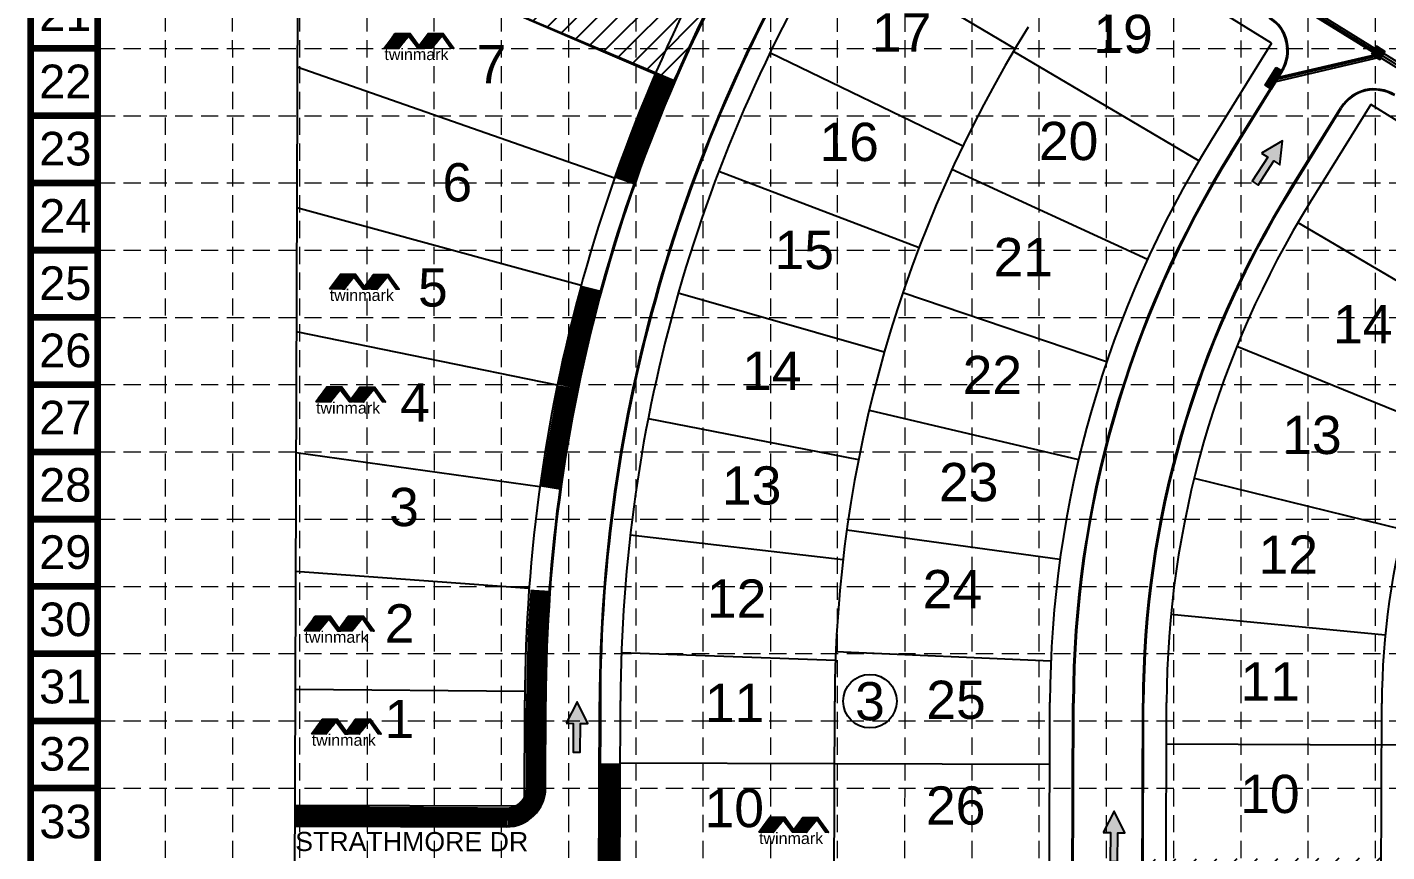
# Model space of a CAD drawing. Extents: x -1498 to -89, y 689 to 2942.
# Drawn here: x -1498 to -788, y 1747 to 2178 of the extents above; entities that cross this region are included whole.
import ezdxf
from ezdxf.enums import TextEntityAlignment as Align

# ---------------------------------------------------------------- set-up
doc = ezdxf.new("R2010")
doc.units = 0
doc.header["$LTSCALE"] = 40
doc.header["$MEASUREMENT"] = 0
for name, pattern in [('DASHED', [0.75, 0.5, -0.25]), ('HIDDEN', [0.375, 0.25, -0.125]), ('PHANTOM2', [1.25, 0.625, -0.125, 0.125, -0.125, 0.125, -0.125])]:
    doc.linetypes.add(name, pattern=pattern)
doc.layers.get('0').update_dxf_attribs({"color": 2, "linetype": 'CONTINUOUS'})
for name, color, linetype in [('ARROWS', 252, 'CONTINUOUS'), ('BASE', 7, 'CONTINUOUS'), ('CTRL-LOTS', 2, 'PHANTOM2'), ('CTRL-LOTS-TEXT', 2, 'CONTINUOUS'), ('CTRL-ROW', 3, 'PHANTOM2'), ('CTRL-ROW-TEXT', 2, 'CONTINUOUS'), ('EROSION BLANKETS', 84, 'CONTINUOUS'), ('FEAT-PVMT-BC', 115, 'CONTINUOUS'), ('FEAT-PVMT-FC', 115, 'CONTINUOUS'), ('GRID', 254, 'DASHED'), ('SODDED LOT', 2, 'CONTINUOUS'), ('UTIL-STRM-AG', 1, 'CONTINUOUS'), ('UTIL-STRM-CL', 2, 'CONTINUOUS'), ('UTIL-STRM-UG', 1, 'CONTINUOUS')]:
    doc.layers.add(name, color=color, linetype=linetype)
doc.styles.get("Standard").update_dxf_attribs({"font": 'ARIAL.TTF'})
pattern_1 = [(45, (4.854334407307874, -12.18938809205213), (-0.08838834764831843, 0.08838834764831845), [])]

# ---------------------------------------------------------------- blocks, each defined once
blk = doc.blocks.new('A$C198E63FF')
h = blk.add_hatch()
h.set_pattern_fill('ANSI31', color=13, style=0)
h.set_pattern_definition(pattern_1)
h.paths.add_polyline_path([(73.40358997496685, 43.43432630135123), (95.95476146526772, 73.77610925787079), (127.2681583846191, 73.77610925787079), (149.5735913536467, 42.86797112376875), (142.9478465513587, 42.99509203079428), (124.7094363055133, 68.78023178847573), (103.6758729932392, 42.86797112376875)])
h.paths.add_polyline_path([(3.73605410065494, 43.2002191063489), (26.89828842531125, 74.02054019488199), (58.21168534466989, 74.02054019488199), (80.36558434990093, 43.29314156045132), (73.12803707660925, 43.44820198452866), (54.7676032676157, 67.89287476630628), (34.61939995329004, 43.11240206078723)])
h = blk.add_hatch()
h.set_pattern_fill('ANSI31', color=13, style=0)
h.set_pattern_definition(pattern_1)
h.paths.add_polyline_path([(3.73605410065494, 43.2002191063489), (26.89828842531125, 74.02054019488199), (58.21168534466989, 74.02054019488199), (80.36558434990093, 43.29314156045132), (73.12803707660925, 43.44820198452866), (54.7676032676157, 67.89287476630628), (34.61939995329004, 43.11240206078723)])
h.paths.add_polyline_path([(76.91702390867658, 48.12618542090797), (73.42420407257748, 43.42258133785174), (80.2764476804141, 43.3562380966265)], flags=17)
h = blk.add_hatch()
h.set_pattern_fill('ANSI31', color=13, style=0)
h.set_pattern_definition(pattern_1)
h.paths.add_polyline_path([(76.91702390867658, 48.12618542090797), (73.42420407257748, 43.42258133785174), (80.2764476804141, 43.3562380966265)])
at = {"color": 13}
for points in [[(3.73605410065494, 43.2002191063489), (26.89828842531125, 74.02054019488199), (58.21168534466989, 74.02054019488199), (80.36558434990093, 43.29314156045132), (73.12803707660925, 43.44820198452866), (54.7676032676157, 67.89287476630628), (34.61939995329004, 43.11240206078723)], [(73.40358997496685, 43.43432630135123), (95.95476146526772, 73.77610925787079), (127.2681583846191, 73.77610925787079), (149.5735913536467, 42.86797112376875), (142.9478465513587, 42.99509203079428), (124.7094363055133, 68.78023178847573), (103.6758729932392, 42.86797112376875)], [(76.91702390867658, 48.12618542090797), (73.42420407257748, 43.42258133785174), (80.2764476804141, 43.3562380966265)]]:
    blk.add_lwpolyline(points, close=True, dxfattribs=at)
at = {"color": 13, "insert": (4.130270747701445, 42.19842216924716), "char_height": 24, "width": 726.0385859748237, "attachment_point": 1}
blk.add_mtext('twinmark', dxfattribs=at)
blk = doc.blocks.new('Twinmark logo')
at = {"color": 13}
blk.add_blockref('A$C198E63FF', (20.78548737873393, 28.33885337089089), dxfattribs=at)
blk = doc.blocks.new('arrow')
blk.add_lwpolyline([(-67.00679329302966, -25.35842018353742), (-59.3270347441985, -25.41938721699262), (-59.57091179542658, -56.1384215279777), (-51.89114823905948, -56.19938584448118), (-51.64727869913713, -25.48035696739953), (-43.96752265407486, -25.54132400085473), (-55.30425519266737, -2.410587189246144), (-67.00678578172392, -25.35840795725562)], close=True)
at = {"color": 254}
for points in [[(-43.96751955730906, -25.54132267721434), (-67.00679354271597, -25.35841771446121), (-55.30425158724847, -2.410596210431322), (-67.00679354271597, -25.35841771446121)], [(-59.57090883123692, -56.13841801592571), (-51.89115083610795, -56.19938633684342), (-59.32703554756517, -25.41938603537892), (-51.64727755243712, -25.48035435629663)]]:
    blk.add_solid(points, dxfattribs=at)

msp = doc.modelspace()

# ---------------------------------------------------------------- hatches: boundary and pattern name
at = {"layer": 'SODDED LOT', "linetype": 'Continuous'}
h = msp.add_hatch(dxfattribs=at)
h.set_pattern_fill('ANSI31', color=256, scale=60, style=0)
h.set_pattern_definition([(45, (0, 0), (-5.303300858899106, 5.303300858899107), [])])
h.paths.add_polyline_path([(-875.380988619976, 1198.25064252826), (-875.035203375317, 1052.724119267622), (-815.9054664425148, 1053.415455322261), (-816.251251687172, 1197.904974500941)])
h.paths.add_polyline_path([(-360.0689778574779, 1463.810326588778), (-223.944822537007, 1463.306339446583), (-223.4406607028432, 1408.875450499058), (-360.283727725011, 1409.180164674686)])
h.paths.add_polyline_path([(-735.3661224161187, 2022.023952424515), (-629.45047553728, 1959.742119428206), (-608.6827025416169, 1993.420441332768), (-598.9910766772955, 2009.106235350045), (-598.6840660337857, 2013.789273437915), (-599.3994925073166, 2021.417824315864), (-602.3406685050722, 2027.616013036723), (-606.394736518545, 2032.065998478578), (-609.2564309102672, 2033.814207926261), (-694.791993292918, 2087.026363544829), (-700.5921031056314, 2077.72938272875)])
h.paths.add_polyline_path([(-915.7014782504612, 1518.725098957657), (-791.7794863190866, 1517.605712184128), (-791.032968849735, 1743.722673208436), (-915.7014782504612, 1742.976411246965)])
h.paths.add_polyline_path([(-1077.910024363673, 1352.130394424815), (-953.2010495085287, 1352.461812806493), (-953.7072012584449, 1297.393983204874), (-1077.962084240506, 1297.812811750503)])
h.paths.add_polyline_path([(-1070.216757014938, 2354.027174105138), (-1064.554365475604, 2363.546992236851), (-968.2710495726496, 2520.795748989505), (-874.5732438584528, 2461.982532657868), (-977.0305666921722, 2295.495810829327)])
edge = h.paths.add_edge_path()
edge.add_line((-1356.955668666578, 2233.538252885843), (-1160.325030770842, 2150.053570213011))
edge.add_line((-1160.325030770842, 2150.053570213011), (-1137.265334925411, 2197.403094675179))
edge.add_line((-1137.265334925411, 2197.403094675179), (-1106.373572231965, 2253.534675745553))
edge.add_line((-1106.373572231965, 2253.534675745553), (-1084.871957415267, 2287.489268052562))
edge.add_line((-1084.871957415267, 2287.489268052562), (-1075.835048340447, 2304.62232023533))
edge.add_line((-1075.835048340447, 2304.62232023533), (-1074.135131177994, 2311.013563895568))
edge.add_line((-1074.135131177994, 2311.013563895568), (-1075.745352600381, 2319.27652010105))
edge.add_line((-1075.745352600381, 2319.27652010105), (-1078.536410734121, 2323.998211123804))
edge.add_line((-1078.536410734121, 2323.998211123804), (-1083.367075001283, 2328.397971191284))
edge.add_line((-1083.367075001283, 2328.397971191284), (-1131.040464367745, 2357.781850863873))
edge.add_line((-1131.040464367745, 2357.781850863873), (-1136.779933510847, 2348.16310564682))
edge.add_line((-1136.779933510847, 2348.16310564682), (-1204.166946630341, 2239.507614504957))
edge.add_line((-1204.166946630341, 2239.507614504957), (-1202.490298829538, 2242.263983297362))
edge.add_line((-1202.490298829538, 2242.263983297362), (-1259.929527565697, 2271.908427918804))
edge.add_line((-1259.929527565697, 2271.908427918804), (-1186.100432506724, 2392.422986162896))
edge.add_line((-1186.100432506724, 2392.422986162896), (-1263.124354558571, 2440.197822451028))
edge.add_line((-1263.124354558571, 2440.197822451028), (-1268.333781460333, 2442.213684658317))
edge.add_line((-1268.333781460333, 2442.213684658317), (-1276.904141559417, 2442.045693056704))
edge.add_line((-1276.904141559417, 2442.045693056704), (-1279.760924424976, 2441.037768121737))
edge.add_line((-1279.760924424976, 2441.037768121737), (-1285.138401437325, 2439.861851585157))
edge.add_arc((-1296.388269308244, 2477.442215824039), 39.22809329345707, 77.11254644512252, 286.665330944243, ccw=False)
edge.add_line((-1287.638966378536, 2515.682155699572), (-1242.592829422001, 2722.583025432946))
edge.add_line((-1242.592829422001, 2722.583025432946), (-1353.538672756116, 2823.752381960453))
edge.add_line((-1353.538672756116, 2823.752381960453), (-1356.598898626875, 2240.244598775067))
edge.add_line((-1356.598898626875, 2240.244598775067), (-1356.955668666578, 2233.538252885843))
h.paths.add_polyline_path([(-995.8969464311285, 1052.969601799336), (-995.2785082212831, 1198.376242976263), (-1154.555494345805, 1198.178092709049), (-1154.761191822028, 1194.271302525272), (-1166.485614397085, 1194.271302525272), (-1166.485614397085, 1198.383713245037), (-1171.216518321391, 1197.972472173061), (-1178.621420422185, 1194.888164133237), (-1181.089709620046, 1192.215090996712), (-1180.731179712655, 1052.988663013634)])
h.paths.add_polyline_path([(-480.1734832041657, 1197.724078025441), (-425.4683527011566, 1197.447881647126), (-425.9424127461753, 1052.476810807288), (-480.7358471984644, 1052.262011278784), (-480.2790982702445, 1196.203751871805)])
h.paths.add_polyline_path([(-353.5970126745124, 1243.741513536016), (-224.2705936001166, 1244.084374814952), (-224.04602068026, 1129.818329364937), (-353.3579467266391, 1204.39563874074), (-348.6809200588687, 1218.745408190008), (-348.6809200588687, 1228.693566968466), (-350.9114430804166, 1238.727482705233)])
at = {"layer": 'UTIL-STRM-AG'}
msp.add_hatch(color=5, dxfattribs=at).paths.add_polyline_path([(-795.8015527023177, 2163.682327477067), (-791.4114014963217, 2160.958030764119), (-788.7523145296174, 2165.2430977314), (-793.1424657356134, 2167.967394444348)])
h = msp.add_hatch(dxfattribs=at)
h.set_pattern_fill('ANSI31', color=5, scale=2, angle=13.33833472127947, style=0)
h.set_pattern_definition([(58.33833472127948, (-5671874.304260939, -4625905.64573927), (-0.2127906236901492, 0.1312255709439182), [])])
h.paths.add_polyline_path([(-845.5360914343744, 2156.898009573209), (-842.3442320790222, 2154.929626009051), (-848.1181572005545, 2145.566838566684), (-851.3100165559067, 2147.535222130843)])

# ---------------------------------------------------------------- linework, layer by layer
at = {"layer": 'BASE', "const_width": 3.515359935737635}
for points in [[(-90.55132410138094, 690.3632375938319), (-90.55132410138094, 2940.193596465805), (-1496.69529839646, 2940.193596465805), (-1496.69529839646, 690.3632375938319)], [(-125.7049234587437, 725.5168369510991), (-125.7049234587437, 2905.039997108538), (-1461.541699039002, 2905.039997108538), (-1461.541699039002, 725.5168369510991)]]:
    msp.add_lwpolyline(points, close=True, dxfattribs=at)
for points in [[(-1461.541699039002, 2166.814410603636), (-1496.69529839646, 2166.814410603636)], [(-1461.541699039002, 2131.660811246177), (-1496.69529839646, 2131.660811246177)], [(-1461.541699039002, 2096.50721188891), (-1496.69529839646, 2096.50721188891)], [(-1461.541699039002, 2061.353612531452), (-1496.69529839646, 2061.353612531452)], [(-1461.541699039002, 2026.200013174089), (-1496.69529839646, 2026.200013174089)], [(-1461.541699039002, 1991.046413816727), (-1496.69529839646, 1991.046413816727)], [(-1461.541699039002, 1955.892814459269), (-1496.69529839646, 1955.892814459269)], [(-1461.541699039002, 1920.739215102002), (-1496.69529839646, 1920.739215102002)], [(-1461.541699039002, 1885.585615744544), (-1496.69529839646, 1885.585615744544)], [(-1461.541699039002, 1850.432016387276), (-1496.69529839646, 1850.432016387276)], [(-1461.541699039002, 1815.278417029818), (-1496.69529839646, 1815.278417029818)], [(-1461.541699039002, 1780.124817672456), (-1496.69529839646, 1780.124817672456)]]:
    msp.add_lwpolyline(points, dxfattribs=at)
at = {"layer": 'CTRL-LOTS', "color": 7, "linetype": 'Continuous'}
for p, q in [((-1360.833788411114, 1032.805743139103), (-1354.857018337418, 2860.383117074068)), ((-1357.020765972175, 2234.06727199125), (-1170.159130440524, 2153.538035148414)), ((-1078.364680134235, 2223.773266061309), (-982.0549675231568, 2166.603000566286)), ((-1009.347613261548, 2115.782206384654), (-1110.199341210962, 2164.494925151085)), ((-885.9681359957629, 2108.074867172468), (-982.8388356074158, 2165.27904146726)), ((-1191.447378826436, 2098.945368379872), (-1357.268474850381, 2156.990263658971)), ((-1136.840726355016, 2102.708163263566), (-1032.187934537915, 2062.810880588093)), ((-1015.066470696686, 2103.63430290529), (-912.8085363932904, 2056.734784016474)), ((-1357.504403901279, 2083.578662291887), (-1208.854503936912, 2042.994132650627)), ((-834.1979328051266, 2075.774184338477), (-737.1571334590109, 2018.859043450775)), ((-1050.408124910229, 2008.078200264089), (-1158.09310294085, 2038.866923955477)), ((-934.2061895981681, 2002.898442486912), (-1040.758924946254, 2038.992272843925)), ((-1221.327662776114, 1990.748988848682), (-1357.712889755793, 2018.706276360441)), ((-761.9263361391479, 1968.613161911837), (-866.1674851015823, 2010.921941887056)), ((-1058.332616186614, 1977.697798110753), (-948.8422281423318, 1951.850072371097)), ((-1173.800331058854, 1973.440244903368), (-1063.874321755346, 1951.986283064)), ((-1357.916028106263, 1955.497817926716), (-1230.415954600945, 1937.809989103498)), ((-888.4391845341054, 1942.133592369125), (-779.1818870508323, 1915.317683906953)), ((-1183.227723365032, 1912.486406240205), (-1071.956659363063, 1899.729043038129)), ((-958.5813803870383, 1899.645679554957), (-1070.026549211926, 1915.015271143291)), ((-1236.081771829216, 1884.396196339365), (-1358.115651573996, 1893.383049181846)), ((-788.5622246266832, 1860.089328146549), (-900.5463644285176, 1870.850482027208)), ((-1187.840482829452, 1850.980564049461), (-1075.911292636381, 1846.998556675873)), ((-1075.735750073712, 1851.507379648242), (-963.3362200349293, 1846.753891764504)), ((-1358.313472053786, 1831.829297537717), (-1238.301669165465, 1830.728638186135)), ((-1078.221743960599, 1237.598932735093), (-1076.33205924443, 1825.592571351548)), ((-792.2209759097348, 1237.388311082562), (-790.3340029315746, 1824.538166243607)), ((-790.4043026225842, 1802.663738855685), (-902.9037216540539, 1803.025287720774)), ((-678.4048317022318, 1802.329101035062), (-790.4042213008003, 1802.689042913417)), ((-1076.437208350345, 1792.874412149863), (-1188.436629963899, 1793.234354131108)), ((-963.9377400120766, 1792.538167445395), (-1076.437127028562, 1792.899716207596))]:
    msp.add_line(p, q, dxfattribs=at)
for radius in [673, 387]:
    msp.add_arc((-403.3367837083732, 1823.070958797082), radius, 148.1784395550802, 179.8158643580764, dxfattribs=at)
at = {"layer": 'CTRL-LOTS-TEXT', "color": 7}
msp.add_circle((-1057.898813306814, 1825.561243799924), 14, dxfattribs=at)
at = {"layer": 'CTRL-ROW', "color": 7, "linetype": 'Continuous'}
for p, q in [((-847.95392628686, 2169.590578047336), (-1038.710305382492, 2287.963944284525)), ((-847.95392628686, 2169.590578047336), (-879.590460693235, 2118.608917709975)), ((-796.1225716105419, 2137.426768067521), (-827.7591060169163, 2086.44510773016)), ((-605.3661925149094, 2019.053401830332), (-796.1225716105419, 2137.426768067521)), ((-1238.508832641164, 1770.848138601055), (-1238.331088489436, 1826.154946992631)), ((-1190.157621912969, 1257.731098214517), (-1188.331385828327, 1825.982082727105)), ((-965.7214258069765, 1237.527116280504), (-963.8329683852788, 1825.138870376134)), ((-904.7212447565586, 1237.485431697773), (-902.8333229036994, 1824.930538380009)), ((-1358.508212941403, 1771.233790723817), (-1238.508832641164, 1770.848138601055))]:
    msp.add_line(p, q, dxfattribs=at)
for radius in [835, 785, 560.5, 499.5]:
    msp.add_arc((-403.3367837083732, 1823.070958797082), radius, 148.1784395550802, 179.8158643580764, dxfattribs=at)
at = {"layer": 'EROSION BLANKETS', "linetype": 'Continuous', "const_width": 10}
for points in [[(-1165.103738682799, 2151.57104026884), (-1175.477698606679, 2126.389917770583), (-1182.097262627361, 2109.305302045637), (-1186.309707230339, 2097.39419597777)], [(-1203.936518987261, 2041.646183290914), (-1210.325885412927, 2016.201781625586), (-1215.880591453608, 1989.932794297187)], [(-1216.012455003764, 1989.913412311645), (-1221.516343427156, 1958.977703048068), (-1225.106933606545, 1936.921786923227)], [(-1193.564629495955, 1793.116793578931), (-1193.564629495955, 1738.306623478938)]]:
    msp.add_lwpolyline(points, dxfattribs=at)
msp.add_lwpolyline([(-1230.413107221526, 1883.59539972978), (-1231.862490540127, 1861.427472754056), (-1232.820502696906, 1820.836678592704), (-1232.906345131905, 1780.166123427832, -0.4052544685559153), (-1247.605553726833, 1765.072682861754), (-1358.194523499615, 1765.753840598079)], format="xyb", dxfattribs=at)
at = {"layer": 'FEAT-PVMT-BC', "color": 7, "linetype": 'Continuous'}
for p, q in [((-869.3941286257624, 2112.2816108287), (-842.7667121670639, 2155.191174945978)), ((-837.9554380843889, 2092.772414611435), (-811.3280216256896, 2135.681978728714)), ((-1227.978356071842, 1780.314344980749), (-1227.833708400075, 1825.322864186145)), ((-1198.833836249477, 1825.236482858798), (-1200.691397746162, 1247.238294037468)), ((-953.69102194379, 1246.968289112), (-951.8347388809166, 1824.568680913701)), ((-916.6905868381505, 1247.044221575812), (-914.8349007254524, 1824.458866568527)), ((-1358.541957502144, 1760.733844947546), (-1248.042528142341, 1760.378723617837))]:
    msp.add_line(p, q, dxfattribs=at)
for centre, radius, start, end in [((-403.3367837083721, 1823.070958797081), 824.5000000000009, 148.1784395550801, 179.8435281950744), ((-403.3367837083752, 1823.070958797082), 795.4999999999981, 148.17843955508, 179.8440105399188), ((-859.7605989461847, 2165.73668641477), 20, 328.1784395550799, 58.17843955508033), ((-794.3341348465689, 2125.136467259922), 20, 58.1784395550802, 148.1784395550799), ((-403.3367837083711, 1823.070958797081), 548.500000000002, 148.1784395550802, 179.8440282362557), ((-403.3367837083711, 1823.070958797081), 511.500000000002, 148.1784395550802, 179.8440282362557), ((-1247.978252788547, 1780.378620334542), 19.99999999999989, 269.8158643580771, 359.8158643580765)]:
    msp.add_arc(centre, radius, start, end, dxfattribs=at)
at = {"layer": 'FEAT-PVMT-FC', "color": 7, "linetype": 'Continuous'}
for p, q in [((-868.9692814562844, 2112.01797304198), (-842.3418649975857, 2154.927537159259)), ((-838.3802852538669, 2093.036052398154), (-811.7528687951678, 2135.945616515433)), ((-1227.478358653924, 1780.312738096904), (-1227.333710982157, 1825.3212573023)), ((-1201.191676080098, 1247.152491190597), (-1199.333833667395, 1825.238089742643)), ((-953.191024525873, 1246.966682228155), (-951.3347410746923, 1824.567194855234)), ((-917.1905842560678, 1247.045828459657), (-915.3348985452852, 1824.460348392604)), ((-1358.543564385989, 1760.233847529628), (-1248.044135026186, 1759.878726199919))]:
    msp.add_line(p, q, dxfattribs=at)
for centre, radius, start, end in [((-403.3367837083721, 1823.070958797081), 824.0000000000009, 148.1784395550801, 179.8435281950744), ((-403.3367837083752, 1823.070958797082), 795.9999999999981, 148.17843955508, 179.8440105399188), ((-859.7605989461846, 2165.736686414771), 20.5, 328.1784395550799, 58.17843955508027), ((-794.334134846569, 2125.136467259921), 20.5, 58.17843955508027, 148.1784395550799), ((-403.3367837083711, 1823.070958797081), 548.000000000002, 148.1784395550802, 179.8440282362557), ((-403.3367837083711, 1823.070958797081), 512.000000000002, 148.1784395550802, 179.8440282362557), ((-1247.978252788547, 1780.378620334542), 20.49999999999989, 269.8158643580771, 359.8158643580765)]:
    msp.add_arc(centre, radius, start, end, dxfattribs=at)
at = {"layer": 'GRID', "color": 252, "linetype": 'HIDDEN', "lineweight": 0, "ltscale": 0.9}
for p, q in [((-1426.067200876184, 866.1361808682535), (-1426.257447618874, 2903.719199095622)), ((-1390.764479357302, 866.1306305421853), (-1391.201560301947, 2903.703368168733)), ((-1355.716091005917, 866.1251202026095), (-1356.040025610028, 2903.610731115157)), ((-1320.375240072808, 866.1195638818), (-1320.932061460759, 2903.556331737055)), ((-1285.542084943196, 866.1140873813877), (-1285.690519003866, 2903.828209548297)), ((-1250.605116379728, 866.1085945593326), (-1250.49490451356, 2903.762874724252)), ((-1215.186526673138, 866.1030260163623), (-1215.375701281845, 2903.633309867128)), ((-1179.908029592185, 866.0974794988822), (-1180.26712804682, 2903.66336415081)), ((-1145.033879618638, 866.0919965532231), (-1145.025991647098, 2903.642174656944)), ((-1109.783468929712, 866.0864544515113), (-1109.821066845914, 2903.633885416915)), ((-1074.847265614997, 866.0809617497692), (-1074.777100207402, 2903.629466253037)), ((-1039.683730037449, 866.0754333066416), (-1039.469529953891, 2903.582886413415)), ((-1004.544907393192, 866.0699087489039), (-1004.544907393192, 2905.039997108538)), ((-969.3913080357336, 866.0643818679579), (-969.3913080357336, 2905.039997108538)), ((-934.237708678371, 866.0588549870118), (-934.2377086783708, 2905.039997108538)), ((-899.0841093210082, 866.0533281060658), (-899.0841093210082, 2905.039997108538)), ((-863.9305099636456, 866.0478012251198), (-863.9305099636456, 2905.039997108538)), ((-828.776910606283, 866.0422743441737), (-828.776910606283, 2905.039997108538)), ((-793.6233112489203, 866.0367474632277), (-793.6233112489203, 2905.039997108538)), ((-1461.541699039002, 2166.814410603636), (-125.7049234587437, 2166.814410603636)), ((-1461.541699039002, 2131.660811246177), (-125.7049234587437, 2131.660811246177)), ((-1461.541699039002, 2096.50721188891), (-125.7049234587437, 2096.50721188891)), ((-1461.541699039002, 2061.353612531452), (-125.7049234587437, 2061.353612531452)), ((-1461.541699039002, 2026.200013174089), (-125.7049234587437, 2026.200013174089)), ((-1461.541699039002, 1991.046413816727), (-125.7049234587437, 1991.046413816727)), ((-1461.541699039002, 1955.892814459269), (-125.7049234587437, 1955.892814459269)), ((-1461.541699039002, 1920.739215102002), (-125.7049234587437, 1920.739215102002)), ((-1461.541699039002, 1885.585615744544), (-125.7049234587437, 1885.585615744544)), ((-1461.541699039002, 1850.432016387276), (-125.7049234587437, 1850.432016387276)), ((-1461.541699039002, 1815.278417029818), (-125.7049234587437, 1815.278417029818)), ((-1461.541699039002, 1780.124817672456), (-125.7049234587437, 1780.124817672456))]:
    msp.add_line(p, q, dxfattribs=at)
at = {"layer": 'SODDED LOT', "linetype": 'Continuous'}
msp.add_lwpolyline([(-1356.955668666578, 2233.538252885843), (-1160.325030770842, 2150.053570213011), (-1137.265334925411, 2197.403094675179)], dxfattribs=at)
at = {"layer": 'UTIL-STRM-AG', "color": 5}
msp.add_lwpolyline([(-795.8015527023177, 2163.682327477067), (-791.4114014963217, 2160.958030764119), (-788.7523145296174, 2165.2430977314), (-793.1424657356134, 2167.967394444348)], close=True, dxfattribs=at)
msp.add_lwpolyline([(-845.5360914343744, 2156.898009573209), (-842.3442320790222, 2154.929626009051), (-848.1181572005545, 2145.566838566684), (-851.3100165559067, 2147.535222130843), (-845.5360914343744, 2156.898009573209)], dxfattribs=at)
at = {"layer": 'UTIL-STRM-CL', "color": 5}
for p, q in [((-1045.921080181445, 2321.860916520979), (-570.941944705018, 2027.113870968244)), ((-844.9846881098081, 2150.668679077386), (-790.5775449380582, 2163.408161457353))]:
    msp.add_line(p, q, dxfattribs=at)
at = {"layer": 'UTIL-STRM-UG', "color": 5}
for p, q in [((-830.2418838833904, 2189.345767549423), (-791.6837485958506, 2165.418618735558)), ((-831.5416091467716, 2187.504297570514), (-792.1266360895027, 2163.045440346147)), ((-845.6371583434907, 2149.617235976616), (-791.4194354668317, 2162.312365421085)), ((-844.3322178761251, 2151.720122178156), (-793.5223216683721, 2163.617305888451)), ((-791.551929702491, 2165.631042320297), (-571.385270507603, 2029.007204597787)), ((-791.4194354668317, 2162.312365421085), (-572.5166429574535, 2026.472816825619))]:
    msp.add_line(p, q, dxfattribs=at)

# ---------------------------------------------------------------- block references
at = {"layer": 'ARROWS', "linetype": 'Continuous', "xscale": 0.4900000000000083, "yscale": 0.4900000000000375, "zscale": 0.4899999999999999, "rotation": 327.6054190011642}
msp.add_blockref('arrow', (-818.7655183812772, 2104.999636581996), dxfattribs=at)
at = {"layer": 'ARROWS', "linetype": 'Continuous', "xscale": 0.4900000000000091, "yscale": 0.4900000000000091, "zscale": 0.4899999999999999}
for p in [(-1183.905935011963, 1826.427574954877), (-903.1045638863332, 1769.307568139957)]:
    msp.add_blockref('arrow', p, dxfattribs=at)
at = {"layer": 'CTRL-ROW-TEXT', "color": 5, "linetype": 'Continuous', "xscale": 0.25, "yscale": 0.25, "zscale": 0.25}
for p in [(-1317.966295856459, 2149.10860417378), (-1346.553145578335, 2023.191233078885), (-1353.699858008804, 1964.251188693805), (-1359.728834825507, 1844.472268036149), (-1355.971399874652, 1790.634226797159), (-1122.114716036026, 1739.267304771874)]:
    msp.add_blockref('Twinmark logo', p, dxfattribs=at)

# ---------------------------------------------------------------- texts
at = {"layer": 'BASE'}
for s, p in [('21', (-1478.553434150015, 2184.735992165636)), ('22', (-1478.553434150015, 2149.582412724273)), ('23', (-1478.55340961542, 2114.428800010695)), ('24', (-1478.553385080968, 2079.275198387887)), ('25', (-1478.55350775361, 2044.121552402189)), ('26', (-1478.55350775361, 2008.967972960827)), ('27', (-1478.553483219015, 1973.814360247249)), ('28', (-1478.553458684563, 1938.660758624441)), ('29', (-1478.553458684515, 1903.507168092309)), ('30', (-1478.553458684515, 1868.353588650946)), ('31', (-1478.55343414992, 1833.199975937368)), ('32', (-1478.553409615468, 1798.046374314561)), ('33', (-1478.445236888851, 1762.655897238095))]:
    msp.add_text(s, height=17.57679967868818, dxfattribs=at).set_placement(p, align=Align.MIDDLE_CENTER)
at = {"layer": 'CTRL-LOTS-TEXT', "color": 7}
for s, p in [('17', (-1041.300040219015, 2165.174021625409)), ('19', (-925.585900699103, 2164.400657011233)), ('7', (-1255.7856993384, 2148.548478842983)), ('16', (-1068.761560116006, 2107.954889338022)), ('20', (-954.0625951705623, 2108.437640126711)), ('6', (-1273.609761577272, 2086.842184516838)), ('15', (-1092.243877542137, 2051.468838695131)), ('21', (-977.7931595052777, 2047.731985468654)), ('5', (-1286.381678712022, 2031.87402361232)), ('14', (-800.2884651727835, 2012.636537372841)), ('14', (-1109.157896829632, 1988.305601923027)), ('22', (-993.9299616740062, 1986.077813459941)), ('4', (-1295.687654173376, 1971.780478222417)), ('13', (-826.8667047112448, 1954.776460276881)), ('13', (-1119.718839438022, 1928.339948046336)), ('23', (-1006.269853976737, 1930.114788072046)), ('3', (-1301.489179598732, 1917.087313176509)), ('12', (-839.2065970139755, 1892.173762414134)), ('24', (-1014.812865196476, 1874.151771187524)), ('12', (-1127.611112143973, 1869.194738536133)), ('2', (-1303.762248128664, 1856.247758877767)), ('11', (-848.6543655543875, 1825.882385387503)), ('11', (-1128.655164590241, 1814.69141418551)), ('25', (-1012.914410263478, 1816.291702594938)), ('1', (-1303.938011711068, 1806.248065534438)), ('10', (-848.8311227773193, 1767.088566000434)), ('10', (-1128.831921813175, 1759.691698214569)), ('26', (-1013.10723632486, 1761.034641714981))]:
    msp.add_text(s, height=20, dxfattribs=at).set_placement(p, align=Align.CENTER)
msp.add_text('3', height=20, dxfattribs=at).set_placement((-1057.898813306814, 1825.561243799924), align=Align.MIDDLE_CENTER)
at = {"layer": 'CTRL-ROW-TEXT', "color": 7}
msp.add_text('STRATHMORE DR', height=10, rotation=359.960846832776, dxfattribs=at).set_placement((-1297.452688209758, 1744.181566900205), align=Align.BOTTOM_CENTER)

doc.saveas('drawing.dxf')
